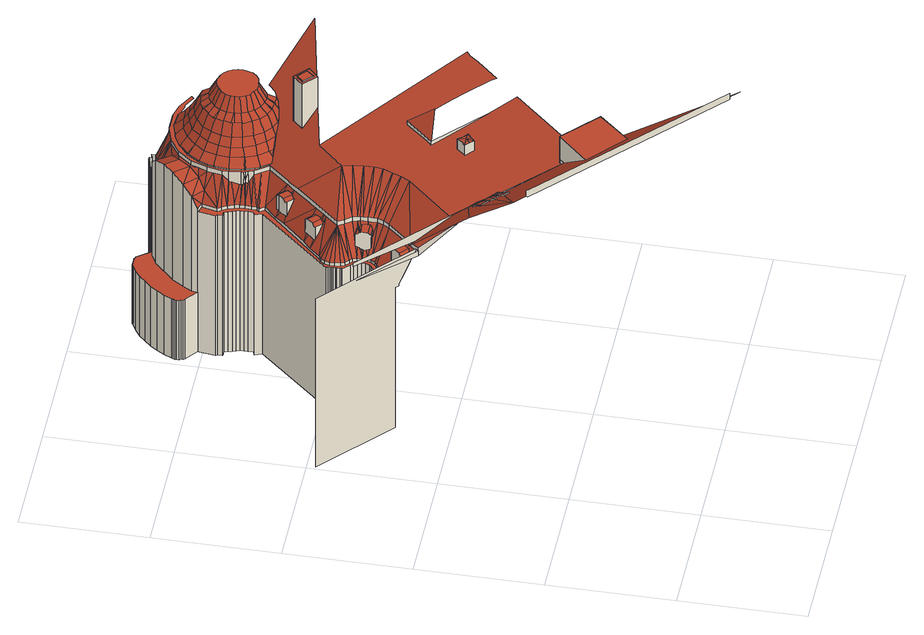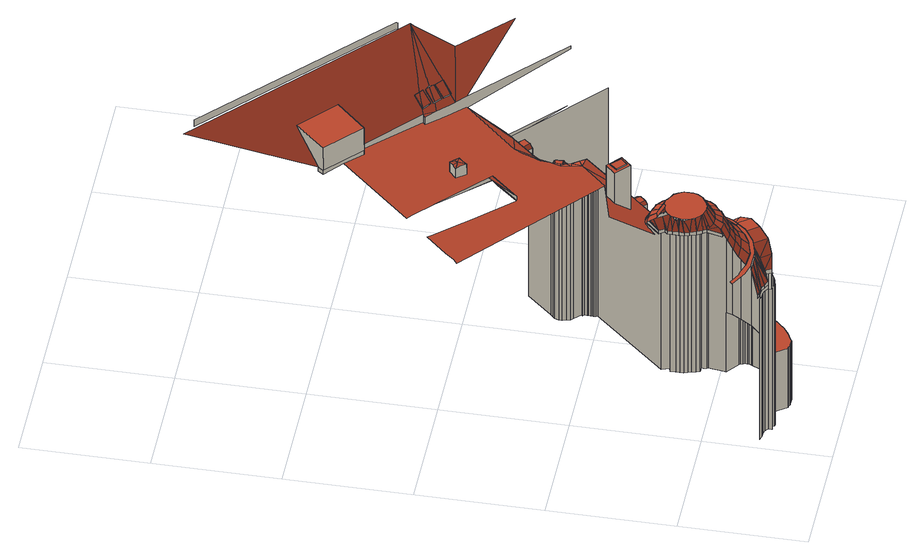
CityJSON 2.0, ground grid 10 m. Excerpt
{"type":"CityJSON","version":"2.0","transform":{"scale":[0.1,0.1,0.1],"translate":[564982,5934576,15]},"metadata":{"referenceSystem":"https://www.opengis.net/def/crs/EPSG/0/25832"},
"CityObjects":{
"building1":{"type":"Building","attributes":{"Grundfläche 2D":"3936.063557","Grundhöhe NN":"15.115"},"children":["building1-1","building1-2","building1-3","building1-4","building1-5","building1-6","building1-7","building1-8","building1-9","building1-10"],"geometry":[{"type":"MultiSurface","lod":"3","boundaries":[[[0,1,2,3,4,5,6]],[[7,8,5,4]],[[9,10,11]],[[12,13,14,15,16,17,18,19,20,21,22]],[[3,2,1,0,23,24,25,26,27,4]],[[24,23,0,28,29,30,31,26,25]],[[32,10,9,33,34]],[[34,33,35,36,7,4,27,26,37,38,39,40,41]],[[42,43,44,45,46,47]],[[34,48,49,50,32]],[[13,51,52,14]],[[53,54,55,12,22]],[[56,57,58,54,53,22,21,20,59]],[[56,59,20,19,10,32,50,49,48,60,58,57]],[[31,38,37,26]],[[34,61,48]],[[31,62,39,38]],[[51,63,64,52]],[[65,66,55,54]],[[67,68,69,70]],[[63,71,72,64]],[[73,74,75,76]],[[74,77,78,75]],[[68,73,76,69]],[[77,79,80,78]],[[79,81,82,80]],[[83,67,70,84]],[[81,85,86,82]],[[71,87,88,72]],[[89,90,66,65]],[[91,92,93,94]],[[85,91,94,86]],[[95,96,97,98]],[[98,97,99,100]],[[101,83,84,102]],[[103,104,96,95]],[[87,105,106,88]],[[100,99,107,108]],[[109,101,102,110]],[[105,109,110,106]],[[111,112,90,89]],[[65,54,58]],[[113,114,104,103]],[[115,116,117,118,119,120,121,31,30,29,28,0,122,123]],[[108,107,124,125]],[[126,127,112,111]],[[125,124,128,129]],[[121,130,62,31]],[[129,128,127,126]],[[131,132,114,113]],[[133,89,65,58]],[[48,61,60]],[[111,89,134,135,136]],[[95,98,137]],[[98,100,137]],[[103,95,137]],[[138,139,132,131]],[[100,108,137]],[[113,103,137]],[[140,141,129,126,142]],[[143,133,58,60]],[[144,145,125,129]],[[108,125,145]],[[134,89,133]],[[126,111,146,147,148,147,149]],[[131,113,137]],[[111,136,135,134,150,148,147,146]],[[141,140,144,129]],[[138,131,137]],[[126,151,152,153,140,142]],[[137,108,145]],[[126,149,147,148,154,153,152,151]],[[155,134,133,143]],[[156,137,145,157]],[[155,158,159,160,148,150,134]],[[161,138,137]],[[157,145,144,162]],[[160,163,164,153,154,148]],[[143,165,155]],[[164,166,162,144,140,153]],[[119,167,168,120]],[[169,138,161,170,171]],[[172,121,120,168]],[[155,173,158]],[[159,158,174,160]],[[143,60,61,165]],[[161,175,176,169,171,170]],[[157,177,156]],[[172,178,130,121]],[[160,179,163]],[[165,173,155]],[[162,177,157]],[[180,169,176,175,181,182]],[[92,183,184,93]],[[163,185,164]],[[164,185,166]],[[166,186,162]],[[173,174,158]],[[174,179,160]],[[187,180,182,181,175,188,189]],[[90,112,127,128,124,107,99,97,96,104,114,132,139,190,191,192,193,194,195,196,197,198,199,200,201,202,203,204,205,206,207,208,209,210,211,212,213,214,215,216,217,183,92,91,85,81,79,77,74,73,68,67,83,101,109,105,87,71,63,51,13,12,55,66]],[[179,185,163]],[[185,186,166]],[[186,177,162]],[[189,188,218,180,187]],[[169,180,218,219,220,190,139,138]],[[117,221,167,119,118]],[[172,221,222,223,178]],[[221,172,168,167]],[[156,177,224]],[[117,225,222,221]],[[188,226,227,218]],[[226,188,175,161,137,156,224,228,229,230,231,232,233]],[[219,218,227,226,234,235]],[[236,237,219,235,234,226,233,232]],[[236,232,220,219,237]],[[41,40,39,62,130,178,223,238,239,240,241,242,243,244,245,246,247,248,249,250,251,177,186,185,179,174,173,165,61,34]],[[184,183,217,216,252,253]],[[254,255,256,257]],[[258,254,257,259]],[[255,260,261,256]],[[262,258,259,263]],[[260,264,265,261]],[[216,215,266,252]],[[264,267,268,265]],[[267,269,270,268]],[[271,207,206,205,272,273]],[[205,204,274,272]],[[275,191,190,220]],[[276,192,191,275]],[[215,214,277,266]],[[208,207,271,278]],[[240,279,241]],[[214,213,280,277]],[[269,281,282,270]],[[283,262,263,284]],[[213,212,285,280]],[[209,208,278,286]],[[204,203,202,283,284,287,274]],[[288,193,192,276]],[[212,211,289,285]],[[210,209,286,290]],[[211,210,290,289]],[[231,220,232]],[[291,292,293,200,199,198]],[[294,194,193,288]],[[241,279,295,243,242]],[[296,195,194,294]],[[291,198,197,297]],[[298,299,300,283,202]],[[297,197,196,301]],[[301,196,195,296]],[[302,201,200,293]],[[303,293,292,291]],[[281,304,305,282]],[[276,275,306]],[[288,276,307]],[[307,308,288]],[[298,302,299]],[[309,310,294]],[[311,312,301,296]],[[298,202,201,302]],[[313,311,296]],[[301,314,315,297]],[[294,288,308,316,317]],[[312,314,301]],[[306,275,220,231]],[[315,318,297]],[[313,296,294,310,319,320]],[[293,321,302]],[[322,321,293]],[[302,321,299]],[[318,303,297]],[[294,317,323,309]],[[324,325,300,299]],[[291,297,303]],[[307,276,306]],[[319,326,320]],[[313,320,326,327,311]],[[309,326,319,310]],[[328,326,309]],[[316,329,309,323,317]],[[328,309,329]],[[308,307,330,329,316]],[[312,311,327,331,315,314]],[[279,332,295]],[[304,333,334,305]],[[331,318,315]],[[322,293,303]],[[335,336,337,338]],[[331,339,303,318]],[[299,340,324]],[[338,341,342,343,344,335]],[[345,346,337,336,347,348]],[[230,330,307,306,231]],[[335,349,336]],[[299,321,340]],[[344,343,350,349,335]],[[342,351,352,353,354,343]],[[347,336,349,355,356,348]],[[339,357,358,322,303]],[[359,360,325,324]],[[358,321,322]],[[361,362,345,348,363,364]],[[340,321,358]],[[333,365,366,334]],[[353,367,368,350,343,354]],[[363,348,356,369,364]],[[370,340,358]],[[371,372,356,355,349]],[[324,373,359]],[[324,340,373]],[[349,350,374,371]],[[375,376,361,364,377,378]],[[357,379,380,370,358]],[[360,381,382,383,384,385,386,387,388,389,390,391,392,393,394,365,333,304,281,269,267,264,260,255,254,258,262,283,300,325]],[[372,395,369,356]],[[373,340,370]],[[367,396,368]],[[365,394,397,366]],[[350,368,398,374]],[[399,396,367]],[[378,377,364,369,400]],[[401,381,360,359]],[[380,373,370]],[[371,374,402,403]],[[372,371,403,404]],[[395,405,400,369]],[[367,406,399]],[[406,398,368,396,399]],[[402,374,398,407]],[[395,372,404,408]],[[394,393,409,397]],[[410,411,412,413,403,402]],[[401,359,373,414]],[[415,404,403,413,416,417]],[[406,418,407,398]],[[419,420,414,373,380]],[[421,422,375,378,423,424]],[[379,425,420,419,380]],[[417,426,415]],[[427,408,404,415,426,428]],[[429,410,402,407,430]],[[405,395,408,431]],[[423,378,400,432]],[[433,426,417]],[[405,434,432,400]],[[424,423,435]],[[436,382,381,401]],[[437,438,413,412,411,410,439]],[[423,432,435]],[[417,416,413,438,433]],[[430,407,418,440,441,442]],[[443,444,439,410,429,430]],[[445,431,408,427,446,447]],[[393,392,448,409]],[[449,450,427,428,426,433]],[[230,229,228,224,177,251,451,452,453,454,455,456,457,458,459,460,461,462,406,367,353,352]],[[427,450,463,464,447,446]],[[441,440,465,466,443,430,442]],[[434,405,431,467]],[[401,414,468,436]],[[469,418,406,462]],[[470,421,424,435,471,472]],[[445,447,473]],[[468,414,420]],[[474,475,425,379,357,339,331,327,326,328,329,330,230,352,351,342,341,338,337,346,345,362,361,376,375,422,421,470,472,476,477,478,479,480,481,482,483,484,485,486,487,488,489]],[[445,473,490,491,467,431]],[[492,493,433,438]],[[440,418,469,494,495,496]],[[392,391,497,448]],[[438,437,439,498,492]],[[444,443,499,498,439]],[[433,493,500,450,449]],[[473,447,464]],[[434,501,502,432]],[[462,461,469]],[[471,435,432,502]],[[391,390,503,497]],[[504,465,440,496,495]],[[500,505,464,463,450]],[[390,389,506,503]],[[473,464,507,508,491,490]],[[509,468,420]],[[510,383,382,436]],[[443,466,465,511,499]],[[512,495,494]],[[475,509,420,425]],[[389,388,513,506]],[[504,495,512]],[[501,434,467,514]],[[515,516,517,514,467,491]],[[388,387,518,513]],[[519,512,494,469,461,460,459,520]],[[508,521,516,515,491]],[[508,507,464,505,522]],[[436,468,523]],[[436,523,510]],[[387,386,524,518]],[[511,465,504,525]],[[526,504,512,519]],[[386,385,527,524]],[[526,528,525,504]],[[529,519,520]],[[523,468,509]],[[478,477,476,472,471,530,531,532]],[[517,516,533]],[[501,534,535,502]],[[526,519,529]],[[532,531,530,471,502,535]],[[536,537,384,383,510]],[[385,384,538,527]],[[533,516,521]],[[521,508,522,539]],[[510,523,540]],[[517,533,541,542,543,514]],[[459,458,544,545,529,520]],[[546,523,509]],[[536,510,540]],[[534,501,514,543]],[[529,545,544,547,548,526]],[[536,540,549,537]],[[538,384,537,550,551,552,553]],[[539,554,555,556,521]],[[540,523,557]],[[542,541,533,521,556,555]],[[557,523,546]],[[558,528,526,548,547]],[[551,559,560,552]],[[475,474,561,546,509]],[[562,557,546]],[[559,563,564,560]],[[555,565,566,567,542]],[[568,569,570,571,572,573,574,575,576,554,539,522,505,500,493,492,498,499,511,525,528,558,577,578,579]],[[554,576,566,565,555]],[[540,557,562,580,581,549]],[[561,562,546]],[[582,583,543,542,567]],[[563,584,585,564]],[[586,534,543,583]],[[587,535,534,586]],[[479,478,532,588,589,590,481,480]],[[589,588,532,535,587,590]],[[584,591,592,585]],[[566,582,567]],[[576,575,593,594,566]],[[580,562,561]],[[594,593,595,582,566]],[[591,596,597,592]],[[595,598,583,582]],[[561,599,600,580]],[[597,596,601,602,603,604]],[[580,600,599,605,606,581]],[[575,574,607,593]],[[602,608,609,603]],[[610,599,561]],[[611,610,561]],[[612,586,583,598]],[[608,613,614,609]],[[474,489,615,611,561]],[[616,587,586,612]],[[610,617,605,599]],[[613,618,619,614]],[[618,620,621,619]],[[622,590,587,616]],[[623,610,611]],[[482,481,590,622]],[[615,623,611]],[[620,624,625,621]],[[623,626,617,610]],[[624,627,628,625]],[[629,623,615]],[[629,630,626,623]],[[627,631,632,628]]],"semantics":{"surfaces":[{"type":"RoofSurface"},{"type":"WallSurface"}],"values":[0,0,1,1,0,0,1,1,1,0,1,1,0,1,0,0,1,1,1,1,1,1,1,1,1,1,1,1,1,1,1,1,1,1,1,1,1,1,1,1,1,0,1,0,1,1,1,1,1,1,0,0,0,0,0,0,1,0,0,0,1,0,0,0,0,0,0,0,0,0,0,0,1,1,1,0,1,1,0,1,0,0,1,0,0,0,0,0,1,0,0,0,0,1,0,0,0,0,0,0,0,0,0,0,0,1,1,1,1,0,1,0,1,0,0,0,0,1,1,1,1,1,1,1,1,1,1,1,1,1,1,1,1,1,1,1,1,1,1,1,1,1,1,0,1,1,1,1,1,1,1,1,1,0,1,0,0,0,0,0,0,1,0,0,0,0,0,0,0,0,0,0,0,0,1,0,0,1,1,1,1,1,1,1,1,0,1,1,0,1,1,0,1,1,1,0,0,0,1,0,1,1,0,1,0,1,0,0,0,0,0,0,0,1,1,0,0,0,0,1,0,0,0,1,0,0,0,0,0,0,0,0,1,0,0,0,0,0,1,1,0,0,0,0,0,0,0,0,1,0,0,0,0,0,0,1,0,0,0,0,0,0,0,1,0,0,0,0,0,0,1,0,0,0,0,0,0,0,1,0,0,1,0,0,1,0,0,1,1,0,0,0,1,0,0,0,0,0,1,0,0,1,0,0,0,1,0,0,0,0,1,1,0,0,0,0,0,0,0,0,0,1,1,0,0,0,0,0,1,1,0,1,0,0,0,1,0,0,1,0,0,1,0,1,0,0,0,0,1,0,0,1,1,0,1,0,0,0,1,1,0,1,1,1,0,0,1,0,1,1,1,0,1,1]}}]},
"building1-1":{"type":"BuildingInstallation","parents":["building1"],"geometry":[{"type":"MultiSurface","lod":"3","boundaries":[[[633,634,635]],[[636,635,634,637]],[[2,638,637,634]],[[638,639,636,637]],[[635,636,639,3]],[[633,635,3,640]],[[640,2,634,633]]],"semantics":{"surfaces":[{"type":"RoofSurface"},{"type":"WallSurface"}],"values":[0,0,1,1,1,1,1]}}]},
"building1-2":{"type":"BuildingInstallation","parents":["building1"],"geometry":[{"type":"MultiSurface","lod":"3","boundaries":[[[641,642,643,644]],[[645,641,644,646]],[[647,646,644,643,648,24]],[[647,649,645,646]],[[649,25,650,642,641,645]],[[650,648,643,642]]],"semantics":{"surfaces":[{"type":"RoofSurface"},{"type":"WallSurface"}],"values":[0,0,1,1,1,1]}}]},
"building1-3":{"type":"BuildingInstallation","parents":["building1"],"geometry":[{"type":"MultiSurface","lod":"3","boundaries":[[[651,652,653,654]],[[651,654,655]],[[656,655,654,653,657,29]],[[651,655,656,30]],[[652,651,30,658]],[[653,652,658,657]]],"semantics":{"surfaces":[{"type":"RoofSurface"},{"type":"WallSurface"}],"values":[0,0,1,1,1,1]}}]},
"building1-4":{"type":"BuildingInstallation","parents":["building1"],"geometry":[{"type":"MultiSurface","lod":"3","boundaries":[[[659,660,661,662,663,664]],[[661,665,666,667,662]],[[668,669,670,667,666]],[[671,672,673,674,675,668,666,665,661,660,659]],[[659,664,671]],[[670,669,668,675,676]]],"semantics":{"surfaces":[{"type":"RoofSurface"},{"type":"WallSurface"}],"values":[0,0,0,1,1,1]}}]},
"building1-5":{"type":"BuildingInstallation","parents":["building1"],"geometry":[{"type":"MultiSurface","lod":"3","boundaries":[[[677,678,679,680,681]],[[682,683,678,684]],[[683,679,678]],[[684,685,152,682]],[[685,684,686,687,688,689,690,147]],[[691,692,693,694,690,689,695]],[[696,141,697,142,151,698,149,146,699,136,700,691,695,689,688,687,686,684,678,677,681]],[[693,692,691,700,135]],[[681,680,696]]],"semantics":{"surfaces":[{"type":"RoofSurface"},{"type":"WallSurface"}],"values":[0,0,0,0,0,0,1,1,1]}}]},
"building1-6":{"type":"BuildingInstallation","parents":["building1"],"geometry":[{"type":"MultiSurface","lod":"3","boundaries":[[[701,702,703,704,189]],[[703,705,704]],[[705,703,706,707,181]],[[706,708,709,170,710,707]],[[709,708,706,703,702,701,711,187,182,176,171]],[[701,189,711]],[[171,170,709]]],"semantics":{"surfaces":[{"type":"RoofSurface"},{"type":"WallSurface"}],"values":[0,0,0,0,1,1,1]}}]},
"building1-7":{"type":"BuildingInstallation","parents":["building1"],"geometry":[{"type":"MultiSurface","lod":"3","boundaries":[[[712,713,714,715]],[[713,712,716]],[[713,716,717]],[[713,717,718]],[[713,718,719]],[[714,713,719,720]],[[714,721,722,712,715]],[[712,722,723,717,716]],[[717,723,724,719,718]],[[719,724,721,714,720]]],"semantics":{"surfaces":[{"type":"RoofSurface"},{"type":"WallSurface"}],"values":[0,0,0,0,0,0,1,1,1,1]}}]},
"building1-8":{"type":"BuildingInstallation","parents":["building1"],"geometry":[{"type":"MultiSurface","lod":"3","boundaries":[[[725,726,727,728,729,236]],[[728,727,730,731,732,234]],[[733,734,735,732,731,736]],[[737,727,726,725,738,237]],[[737,235,739,227,740,733,736,731,730,727]],[[725,236,738]],[[734,733,740]]],"semantics":{"surfaces":[{"type":"RoofSurface"},{"type":"WallSurface"}],"values":[0,0,0,1,1,1,1]}}]},
"building1-9":{"type":"BuildingInstallation","parents":["building1"],"geometry":[{"type":"MultiSurface","lod":"3","boundaries":[[[741,742,743,744]],[[742,741,745,746]],[[743,742,746,747]],[[744,743,747,748]],[[741,744,748,745]]],"semantics":{"surfaces":[{"type":"RoofSurface"},{"type":"WallSurface"}],"values":[0,1,1,1,1]}}]},
"building1-10":{"type":"BuildingInstallation","parents":["building1"],"geometry":[{"type":"MultiSurface","lod":"3","boundaries":[[[749,750,751,752],[745,748,747,746]],[[751,750,753,451]],[[754,752,751,451]],[[754,755,749,752]],[[755,753,750,749]]],"semantics":{"surfaces":[{"type":"RoofSurface"},{"type":"WallSurface"}],"values":[0,1,1,1,1]}}]}
},
"vertices":[
[48,151,245],[51,154,242],[74,181,215],[81,188,208],[84,192,204],[46,185,226],[48,154,243],[76,199,204],[6,223,226],[71,228,161],[71,228,166],[29,267,166],[61,241,138],[59,243,138],[59,243,1],[3,293,1],[3,293,166],[59,243,166],[61,241,166],[73,230,166],[73,230,165],[65,237,148],[61,241,140],[51,153,242],[83,172,215],[92,178,208],[97,180,204],[90,187,204],[51,152,242],[90,166,214],[100,170,207],[103,171,205],[71,228,169],[76,199,193],[76,199,194],[4,265,201],[4,265,204],[104,174,204],[105,173,204],[105,173,197],[104,174,197],[90,187,195],[194,14,245],[56,142,245],[56,143,245],[56,143,251],[56,142,251],[194,14,251],[77,235,169],[75,233,169],[73,230,169],[77,263,138],[77,263,1],[69,250,140],[79,261,140],[79,261,138],[77,235,165],[83,242,165],[94,254,165],[75,233,165],[94,254,169],[117,243,194],[103,171,197],[79,265,138],[79,265,1],[82,263,140],[82,263,138],[73,286,138],[74,287,138],[74,287,1],[73,286,1],[81,267,138],[81,267,1],[73,288,138],[73,290,138],[73,290,1],[73,288,1],[73,291,138],[73,291,1],[73,293,138],[73,293,1],[73,294,138],[73,294,1],[78,281,138],[78,281,1],[73,295,138],[73,295,1],[82,270,138],[82,270,1],[84,266,140],[84,266,138],[73,297,138],[72,298,138],[72,298,1],[73,297,1],[75,292,141],[75,292,138],[76,288,138],[76,288,141],[77,285,138],[77,285,141],[80,279,138],[80,279,1],[75,296,141],[75,296,138],[82,273,138],[82,273,1],[80,282,138],[80,282,141],[81,276,138],[81,276,1],[85,269,140],[85,269,138],[76,300,141],[76,300,138],[204,8,245],[202,14,242],[176,105,204],[165,93,217],[157,85,226],[128,111,226],[147,131,204],[57,143,245],[194,17,245],[82,280,138],[82,280,141],[85,273,140],[85,273,138],[84,277,138],[84,277,140],[147,131,200],[78,303,141],[78,303,138],[97,259,165],[99,264,165],[92,267,153],[88,268,147],[90,293,165],[81,305,141],[81,305,138],[98,279,165],[88,277,148],[88,275,147],[97,259,169],[97,283,165],[93,288,165],[88,270,146],[98,271,163],[99,271,165],[88,273,146],[99,269,165],[88,274,147],[97,276,162],[99,277,165],[99,275,165],[99,264,169],[90,293,169],[93,288,169],[99,267,169],[99,269,169],[99,271,169],[99,303,165],[97,283,169],[99,275,169],[99,277,169],[121,250,194],[98,279,169],[179,109,226],[151,135,226],[88,313,141],[96,305,160],[91,310,147],[151,135,204],[124,257,194],[127,265,194],[101,305,165],[92,311,147],[126,296,193],[151,135,200],[128,272,194],[95,319,141],[100,307,162],[96,316,147],[124,356,138],[124,356,1],[129,280,193],[128,288,193],[98,318,147],[107,312,165],[104,314,160],[129,355,138],[126,359,138],[128,361,138],[128,365,138],[128,370,138],[128,374,138],[127,378,138],[125,383,138],[123,387,138],[122,388,138],[121,390,138],[124,402,138],[118,404,138],[118,403,138],[116,390,138],[117,389,138],[117,387,138],[117,385,138],[121,385,138],[122,382,138],[123,379,138],[124,376,138],[125,373,138],[125,370,138],[125,367,138],[125,363,138],[122,362,138],[123,359,138],[113,338,141],[119,345,141],[129,355,141],[179,109,204],[179,109,200],[165,122,201],[122,329,169],[176,105,200],[124,332,165],[115,337,146],[128,336,169],[130,338,169],[144,354,169],[144,354,165],[130,338,165],[128,336,165],[124,334,162],[120,342,145],[128,340,160],[121,344,145],[219,180,201],[215,183,201],[198,197,200],[158,234,196],[163,239,196],[178,256,196],[209,228,199],[219,218,200],[234,203,201],[237,199,201],[253,216,201],[259,223,201],[263,226,201],[146,317,193],[122,362,1],[123,359,1],[107,415,59],[106,416,59],[106,416,1],[107,415,1],[107,413,59],[107,413,1],[106,418,59],[106,418,1],[108,412,59],[108,412,1],[106,419,59],[106,419,1],[125,363,1],[107,421,59],[107,421,1],[107,422,59],[107,422,1],[117,385,1],[117,389,1],[117,387,1],[116,390,1],[126,359,141],[128,361,141],[125,367,1],[121,385,1],[158,234,200],[125,370,1],[110,428,59],[110,428,1],[118,404,59],[118,404,1],[125,373,1],[122,382,1],[118,403,1],[128,365,141],[124,376,1],[123,379,1],[123,387,141],[122,388,141],[121,390,141],[128,370,141],[178,256,200],[128,374,141],[125,383,141],[118,404,141],[119,409,151],[119,409,59],[127,378,141],[124,402,141],[132,388,165],[114,434,59],[114,434,1],[140,360,165],[136,365,165],[135,368,159],[134,371,159],[133,371,158],[133,374,157],[133,375,157],[133,373,157],[132,381,159],[132,383,159],[135,369,158],[134,369,158],[132,383,160],[133,372,158],[133,372,157],[128,401,151],[133,395,165],[134,370,158],[123,416,159],[123,416,59],[133,372,169],[133,374,169],[134,371,169],[135,369,169],[136,365,169],[132,383,169],[178,235,215],[118,440,59],[118,440,1],[136,371,170],[136,372,170],[136,372,169],[136,371,169],[132,388,169],[133,406,159],[140,361,169],[141,361,169],[141,361,170],[140,361,170],[134,383,169],[135,374,169],[135,374,170],[134,383,170],[142,373,176],[146,364,176],[141,360,169],[145,355,169],[146,353,170],[141,360,170],[142,375,176],[140,384,176],[134,400,169],[134,400,165],[129,425,164],[129,425,59],[135,395,169],[135,394,169],[135,394,170],[135,395,170],[123,445,59],[123,445,1],[150,353,173],[152,356,176],[141,394,176],[137,407,165],[146,375,182],[144,384,182],[138,414,164],[150,366,182],[139,407,169],[136,400,169],[136,400,170],[139,407,170],[139,413,169],[139,413,165],[137,433,59],[145,441,59],[153,445,59],[158,446,59],[150,457,59],[149,457,59],[147,458,59],[146,458,59],[144,458,59],[142,458,59],[141,458,59],[140,457,59],[134,454,59],[128,450,59],[145,393,182],[155,353,176],[128,450,1],[156,359,182],[158,353,178],[144,404,176],[137,433,164],[153,368,189],[150,376,189],[148,384,189],[148,402,182],[163,353,182],[158,361,189],[149,392,189],[134,454,1],[157,370,199],[157,371,199],[154,376,199],[154,377,199],[145,423,164],[153,384,199],[154,378,199],[153,383,199],[165,356,189],[143,418,165],[148,424,165],[145,417,169],[145,416,169],[145,416,170],[145,417,170],[148,424,169],[153,385,199],[154,391,199],[154,390,199],[158,370,199],[161,365,199],[152,400,189],[150,412,176],[160,384,203],[154,409,182],[146,417,170],[145,441,160],[161,378,203],[160,379,203],[163,374,203],[167,360,199],[166,361,199],[162,364,199],[166,370,203],[163,373,203],[156,398,199],[154,392,199],[156,397,199],[140,457,1],[160,385,203],[160,390,203],[173,323,207],[235,337,240],[201,365,199],[200,364,199],[195,360,199],[194,359,198],[189,357,197],[188,356,196],[181,354,193],[180,354,193],[174,353,189],[172,353,188],[160,391,203],[162,395,203],[170,366,203],[167,369,203],[156,407,189],[153,430,160],[172,353,189],[146,417,169],[154,424,170],[154,424,169],[156,399,199],[174,436,169],[160,432,169],[155,425,169],[162,429,169],[165,430,169],[166,430,169],[176,433,169],[177,433,169],[189,432,169],[199,429,169],[200,429,169],[201,429,169],[210,424,169],[212,426,169],[199,433,169],[188,436,169],[159,403,199],[160,404,199],[166,381,214],[166,385,214],[174,358,199],[173,358,199],[168,360,199],[141,458,1],[168,377,214],[170,374,214],[166,388,214],[160,416,182],[158,419,176],[142,458,1],[176,364,203],[167,392,214],[144,458,1],[162,396,203],[165,400,203],[160,432,165],[153,445,152],[174,372,214],[175,358,199],[146,458,1],[163,413,189],[161,404,199],[165,408,199],[165,409,199],[147,458,1],[180,357,199],[181,357,199],[169,403,203],[170,396,214],[159,437,152],[149,457,1],[177,370,214],[181,363,203],[150,457,1],[181,369,214],[182,357,199],[155,425,170],[162,429,170],[165,430,170],[166,409,199],[169,420,182],[167,424,176],[158,446,142],[158,446,138],[158,446,1],[173,398,214],[161,441,142],[171,412,199],[172,412,199],[170,416,189],[188,357,199],[187,357,199],[164,433,165],[186,364,203],[182,363,203],[161,441,138],[158,447,138],[160,447,138],[160,447,1],[158,447,1],[176,400,214],[174,406,203],[170,404,203],[162,442,142],[185,370,214],[162,448,138],[162,448,1],[174,436,165],[168,444,141],[164,449,138],[164,449,1],[175,406,203],[179,407,203],[178,413,199],[196,380,214],[197,384,214],[197,388,214],[196,392,214],[194,395,214],[191,398,214],[188,400,214],[184,401,214],[180,401,214],[189,371,214],[192,373,214],[195,376,214],[172,446,141],[172,446,138],[179,414,199],[178,418,189],[166,450,138],[166,450,1],[178,422,182],[177,426,176],[166,430,170],[176,433,170],[177,433,170],[168,450,138],[168,450,1],[185,407,203],[180,407,203],[186,413,199],[170,451,138],[170,451,1],[186,418,189],[176,444,141],[174,445,141],[171,451,138],[173,451,138],[173,451,1],[171,451,1],[176,444,138],[174,445,138],[190,405,203],[173,449,138],[173,449,1],[180,442,141],[180,436,165],[187,422,182],[177,450,138],[177,450,1],[188,436,165],[188,426,176],[180,442,138],[177,447,138],[177,447,1],[180,445,138],[180,445,1],[189,432,170],[185,442,141],[183,444,138],[183,444,1],[185,442,138],[186,444,138],[186,444,1],[189,441,141],[189,441,138],[190,443,138],[190,443,1],
[80,188,209],[74,181,216],[81,188,209],[86,183,209],[80,176,216],[80,176,215],[86,183,208],[80,188,208],
[92,178,209],[87,182,209],[81,175,216],[83,172,216],[93,177,209],[87,170,216],[87,170,215],[81,175,215],[93,177,208],[87,182,208],
[100,170,208],[94,175,209],[88,168,216],[90,166,215],[94,163,215],[94,163,214],[88,168,215],[94,175,208],
[75,249,160],[73,247,162],[73,247,163],[80,241,163],[80,243,160],[80,244,160],[72,245,163],[69,242,163],[76,236,163],[67,240,160],[71,236,160],[72,235,160],[75,249,148],[73,247,148],[72,245,148],[69,242,148],[67,240,148],[71,236,157],
[88,277,161],[88,276,162],[95,278,160],[95,279,160],[88,279,160],[97,277,162],[96,277,161],[88,275,163],[97,275,163],[88,274,163],[88,273,163],[88,270,163],[88,269,163],[98,269,163],[89,267,160],[92,267,160],[96,267,160],[97,268,162],[88,268,162],[88,279,149],[88,276,148],[88,274,146],[88,269,147],[89,267,148],
[99,319,160],[98,318,161],[97,317,162],[103,312,162],[103,311,162],[93,312,162],[99,307,162],[92,311,160],[91,310,160],[97,305,160],[99,319,147],
[150,207,207],[156,207,208],[156,214,207],[153,210,207],[153,204,207],[156,201,207],[159,204,207],[163,207,207],[159,210,207],[156,214,197],[150,207,197],[156,201,198],[163,207,198],
[123,345,160],[121,344,161],[121,343,162],[127,337,162],[127,338,162],[120,342,162],[117,339,162],[123,333,162],[115,336,160],[120,331,160],[122,333,161],[115,337,160],[121,343,145],[123,345,145],[117,339,145],[115,336,146],
[165,333,238],[172,326,238],[177,332,238],[170,338,238],[165,333,237],[172,326,237],[177,332,237],[170,338,237],
[170,341,237],[162,333,237],[173,323,237],[181,331,237],[162,333,194],[181,331,207],[170,341,193]
]}
